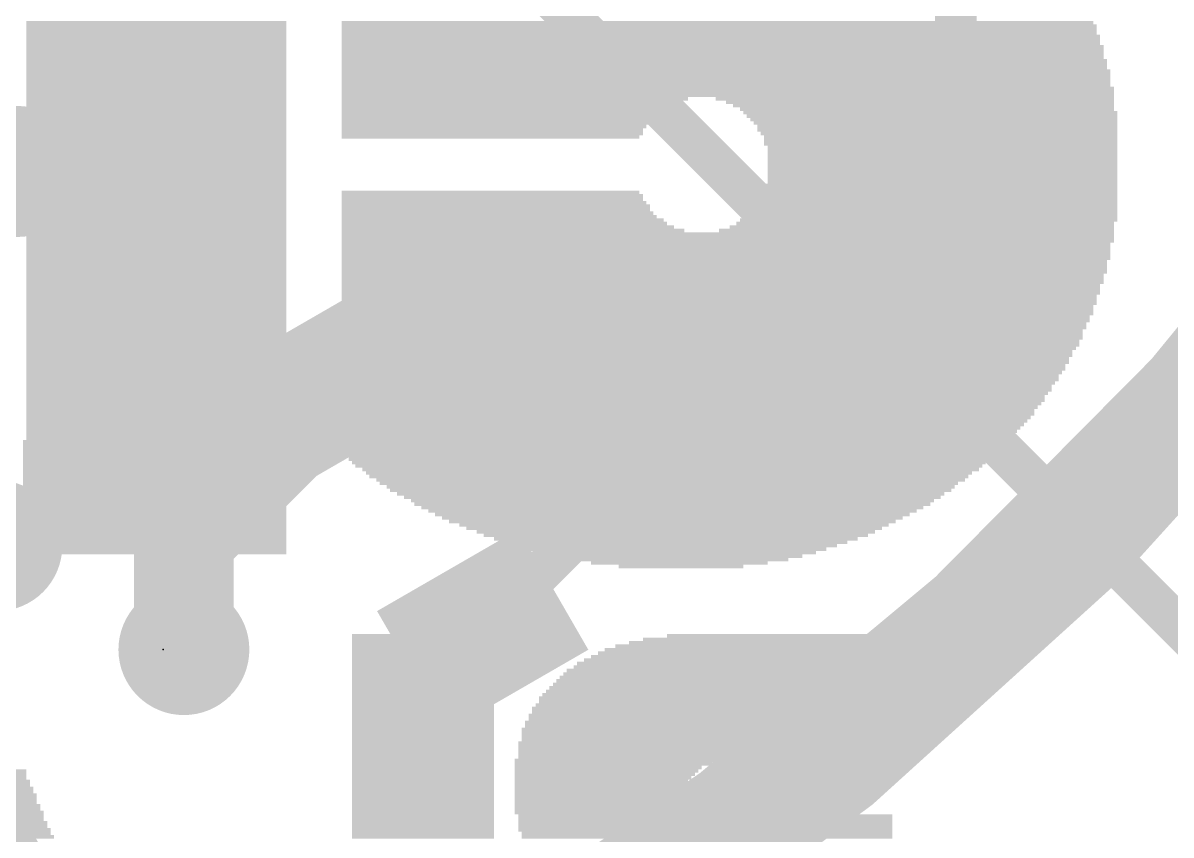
# Model space of a CAD drawing. Extents: x -25.4 to 25.4, y -25.4 to 25.5.
# Drawn here: x 7.78 to 14.8, y -15.99 to -11.03 of the extents above; entities that cross this region are included whole.
import ezdxf

# ---------------------------------------------------------------- set-up
doc = ezdxf.new("R2010")
doc.units = 0
for name, color, linetype in [('1', 12, 'CONTINUOUS'), ('16', 132, 'CONTINUOUS'), ('18', 110, 'CONTINUOUS'), ('20', 53, 'CONTINUOUS'), ('204', 40, 'CONTINUOUS'), ('23', 53, 'CONTINUOUS')]:
    doc.layers.add(name, color=color, linetype=linetype)

# ---------------------------------------------------------------- blocks, each defined once
blk = doc.blocks.new('RECT')
blk.add_solid([(-0.5, -0.5), (0.5, -0.5), (-0.5, 0.5), (0.5, 0.5)])
blk = doc.blocks.new('ROUNDV')
at = {"const_width": 0.5}
blk.add_lwpolyline([(0, -0.25, 1), (0, 0.25, 1), (0, -0.25)], format="xyb", dxfattribs=at)

msp = doc.modelspace()

# ---------------------------------------------------------------- linework, layer by layer
at = {"layer": '1'}
for points, const_width in [([(7.1205, -18.6055, 0.6745), (7.9375, 18.542)], 0.6096), ([(0, -20.32, 0.4142), (20.32, 0)], 0.254), ([(13.5251, -11.8955, 1), (13.4353, -11.8057)], 0.127), ([(13.4167, -11.8506, 1), (13.5437, -11.8506)], 0.127), ([(9.8218, -13.334, 1), (9.6063, -13.1185)], 0.3048), ([(8.9154, -14.1773, 1), (8.6106, -14.1773)], 0.3048), ([(8.6552, -14.0695, 1), (8.8708, -14.285)], 0.3048), ([(10.5441, -14.6969, 1), (10.6339, -14.7867)], 0.127), ([(8.6106, -14.859, 1), (8.9154, -14.859)], 0.3048)]:
    msp.add_lwpolyline(points, format="xyb", dxfattribs=dict(at, const_width=const_width))
for points, const_width in [([(13.4802, -9.206), (13.4802, -11.8506)], 0.254), ([(13.4802, -11.8506), (10.589, -14.7418)], 0.254), ([(9.714, -13.2262), (8.763, -14.1773)], 0.6096), ([(8.763, -14.1773), (8.763, -14.859)], 0.6096)]:
    msp.add_lwpolyline(points, dxfattribs=dict(at, const_width=const_width))
at = {"layer": '16', "const_width": 0.254}
msp.add_lwpolyline([(0, -20.32, 0.4142), (20.32, 0)], format="xyb", dxfattribs=at)
msp.add_lwpolyline([(10.922, -10.795), (15.0585, -14.9315)], dxfattribs=at)
at = {"layer": '20', "const_width": 0.0254}
msp.add_lwpolyline([(-3.4925, 25.146, 14.4823), (3.4925, 25.146)], format="xyb", dxfattribs=at)
at = {"layer": '23'}
msp.add_point((8.636, -14.859), dxfattribs=at)

# ---------------------------------------------------------------- block references
at = {"layer": '1', "xscale": 0.85, "rotation": 120}
for p in [(9.714, -13.2262), (10.589, -14.7418), (7.558, -16.4918)]:
    msp.add_blockref('RECT', p, dxfattribs=at)
at = {"layer": '18', "xscale": 0.8001, "yscale": 0.8001}
for p in [(7.747, -11.938), (7.747, -11.938), (7.62, -14.224), (7.62, -14.224), (8.763, -14.859), (8.763, -14.859)]:
    msp.add_blockref('ROUNDV', p, dxfattribs=at)
at = {"layer": '204', "yscale": 0.0212, "rotation": 180}
for p, xscale in [((8.5943, -11.0284), 1.5874), ((8.5943, -11.0496), 1.5874), ((8.5943, -11.0707), 1.5874), ((8.5943, -11.0919), 1.5874), ((12.0232, -11.0284), 4.593), ((12.0338, -11.0496), 4.6142), ((12.0338, -11.0707), 4.6142), ((12.0338, -11.0919), 4.6142), ((8.5943, -11.1131), 1.5874), ((8.5943, -11.1342), 1.5874), ((8.5943, -11.1554), 1.5874), ((12.0444, -11.1131), 4.6353), ((12.0444, -11.1342), 4.6353), ((12.0444, -11.1554), 4.6353), ((8.5943, -11.1766), 1.5874), ((8.5943, -11.1977), 1.5874), ((8.5943, -11.2189), 1.5874), ((12.0549, -11.1766), 4.6565), ((12.0549, -11.1977), 4.6565), ((12.0549, -11.2189), 4.6565), ((8.5943, -11.2401), 1.5874), ((8.5943, -11.2612), 1.5874), ((8.5943, -11.2824), 1.5874), ((8.5943, -11.3036), 1.5874), ((12.0549, -11.2401), 4.6565), ((12.0655, -11.2612), 4.6776), ((12.0655, -11.2824), 4.6776), ((12.0655, -11.3036), 4.6776), ((8.5943, -11.3247), 1.5874), ((8.5943, -11.3459), 1.5874), ((8.5943, -11.3671), 1.5874), ((12.0761, -11.3247), 4.6988), ((12.0761, -11.3459), 4.6988), ((12.0761, -11.3671), 4.6988), ((8.5943, -11.3882), 1.5874), ((8.5943, -11.4094), 1.5874), ((8.5943, -11.4306), 1.5874), ((12.0761, -11.3882), 4.6988), ((12.0761, -11.4094), 4.6988), ((12.0867, -11.4306), 4.72), ((8.5943, -11.4517), 1.5874), ((8.5943, -11.4729), 1.5874), ((8.5943, -11.4941), 1.5874), ((8.5943, -11.5152), 1.5874), ((12.0867, -11.4517), 4.72), ((12.0867, -11.4729), 4.72), ((10.785, -11.4941), 2.1166), ((10.7533, -11.5152), 2.0531), ((13.2297, -11.4941), 2.4341), ((13.2614, -11.5152), 2.3706), ((8.5943, -11.5364), 1.5874), ((8.5943, -11.5576), 1.5874), ((8.5943, -11.5787), 1.5874), ((10.7321, -11.5364), 2.0108), ((10.7109, -11.5576), 1.9684), ((10.7003, -11.5787), 1.9473), ((13.2826, -11.5364), 2.3282), ((13.3037, -11.5576), 2.2859), ((13.3249, -11.5787), 2.2859), ((8.5943, -11.5999), 1.5874), ((8.5943, -11.6211), 1.5874), ((8.5943, -11.6422), 1.5874), ((10.6898, -11.5999), 1.9261), ((10.6792, -11.6211), 1.9049), ((10.6686, -11.6422), 1.8838), ((13.3355, -11.5999), 2.2647), ((13.3461, -11.6211), 2.2436), ((13.3567, -11.6422), 2.2224), ((8.5943, -11.6634), 1.5874), ((8.5943, -11.6845), 1.5874), ((8.5943, -11.7057), 1.5874), ((8.5943, -11.7269), 1.5874), ((10.6368, -11.7269), 1.8203), ((10.658, -11.6634), 1.8626), ((10.6474, -11.6845), 1.8414), ((10.6474, -11.7057), 1.8414), ((13.3672, -11.6634), 2.2012), ((13.3672, -11.6845), 2.2012), ((13.3778, -11.7057), 2.1801), ((13.3884, -11.7269), 2.1589), ((8.5943, -11.748), 1.5874), ((8.5943, -11.7692), 1.5874), ((8.5943, -11.7904), 1.5874), ((13.3884, -11.748), 2.1589), ((13.3884, -11.7692), 2.1589), ((13.399, -11.7904), 2.1377), ((8.5943, -11.8115), 1.5874), ((8.5943, -11.8327), 1.5874), ((8.5943, -11.8539), 1.5874), ((13.399, -11.8115), 2.1377), ((13.399, -11.8327), 2.1377), ((13.399, -11.8539), 2.1377), ((8.5943, -11.875), 1.5874), ((8.5943, -11.8962), 1.5874), ((8.5943, -11.9174), 1.5874), ((13.399, -11.875), 2.1377), ((13.399, -11.8962), 2.1377), ((13.399, -11.9174), 2.1377), ((8.5943, -11.9385), 1.5874), ((8.5943, -11.9597), 1.5874), ((8.5943, -11.9809), 1.5874), ((8.5943, -12.002), 1.5874), ((13.399, -11.9385), 2.1377), ((13.399, -11.9597), 2.1377), ((13.399, -11.9809), 2.1377), ((13.399, -12.002), 2.1377), ((8.5943, -12.0232), 1.5874), ((8.5943, -12.0444), 1.5874), ((8.5943, -12.0655), 1.5874), ((10.6368, -12.0655), 1.8203), ((13.3884, -12.0232), 2.1589), ((13.3884, -12.0444), 2.1589), ((13.3884, -12.0655), 2.1589), ((8.5943, -12.0867), 1.5874), ((8.5943, -12.1079), 1.5874), ((8.5943, -12.129), 1.5874), ((10.6474, -12.0867), 1.8414), ((10.6474, -12.1079), 1.8414), ((10.658, -12.129), 1.8626), ((13.3672, -12.129), 2.2012), ((13.3778, -12.0867), 2.1801), ((13.3778, -12.1079), 2.1801), ((8.5943, -12.1502), 1.5874), ((8.5943, -12.1714), 1.5874), ((8.5943, -12.1925), 1.5874), ((8.5943, -12.2137), 1.5874), ((10.6686, -12.1502), 1.8838), ((10.6686, -12.1714), 1.8838), ((10.6792, -12.1925), 1.9049), ((10.6898, -12.2137), 1.9261), ((13.3249, -12.2137), 2.2859), ((13.3355, -12.1925), 2.2647), ((13.3461, -12.1714), 2.2436), ((13.3567, -12.1502), 2.2224), ((8.5943, -12.2349), 1.5874), ((8.5943, -12.256), 1.5874), ((8.5943, -12.2772), 1.5874), ((10.7109, -12.2349), 1.9684), ((10.7215, -12.256), 1.9896), ((10.7427, -12.2772), 2.0319), ((13.272, -12.2772), 2.3494), ((13.2932, -12.256), 2.3071), ((13.3143, -12.2349), 2.3071), ((8.5943, -12.2984), 1.5874), ((8.5943, -12.3195), 1.5874), ((8.5943, -12.3407), 1.5874), ((10.7744, -12.2984), 2.0954), ((12.0867, -12.3195), 4.72), ((12.0867, -12.3407), 4.72), ((13.2402, -12.2984), 2.4129), ((8.5943, -12.3619), 1.5874), ((8.5943, -12.383), 1.5874), ((8.5943, -12.4042), 1.5874), ((8.5943, -12.4253), 1.5874), ((12.0867, -12.3619), 4.72), ((12.0761, -12.383), 4.6988), ((12.0761, -12.4042), 4.6988), ((12.0761, -12.4253), 4.6988), ((8.5943, -12.4465), 1.5874), ((8.5943, -12.4677), 1.5874), ((8.5943, -12.4888), 1.5874), ((12.0761, -12.4465), 4.6988), ((12.0761, -12.4677), 4.6988), ((12.0655, -12.4888), 4.6776), ((8.5943, -12.51), 1.5874), ((8.5943, -12.5312), 1.5874), ((8.5943, -12.5523), 1.5874), ((12.0655, -12.51), 4.6776), ((12.0655, -12.5312), 4.6776), ((12.0655, -12.5523), 4.6776), ((8.5943, -12.5735), 1.5874), ((8.5943, -12.5947), 1.5874), ((8.5943, -12.6158), 1.5874), ((8.5943, -12.637), 1.5874), ((12.0549, -12.5735), 4.6565), ((12.0549, -12.5947), 4.6565), ((12.0549, -12.6158), 4.6565), ((12.0444, -12.637), 4.6353), ((8.5943, -12.6582), 1.5874), ((8.5943, -12.6793), 1.5874), ((8.5943, -12.7005), 1.5874), ((12.0444, -12.6582), 4.6353), ((12.0444, -12.6793), 4.6353), ((12.0338, -12.7005), 4.6142), ((8.5943, -12.7217), 1.5874), ((8.5943, -12.7428), 1.5874), ((8.5943, -12.764), 1.5874), ((12.0338, -12.7217), 4.6142), ((12.0338, -12.7428), 4.6142), ((12.0232, -12.764), 4.593), ((8.5943, -12.7852), 1.5874), ((8.5943, -12.8063), 1.5874), ((8.5943, -12.8275), 1.5874), ((8.5943, -12.8487), 1.5874), ((12.0232, -12.7852), 4.593), ((12.0232, -12.8063), 4.593), ((12.0126, -12.8275), 4.5718), ((12.0126, -12.8487), 4.5718), ((8.5943, -12.8698), 1.5874), ((8.5943, -12.891), 1.5874), ((8.5943, -12.9122), 1.5874), ((12.002, -12.8698), 4.5507), ((12.002, -12.891), 4.5507), ((11.9915, -12.9122), 4.5295), ((8.5943, -12.9333), 1.5874), ((8.5943, -12.9545), 1.5874), ((8.5943, -12.9757), 1.5874), ((11.9809, -12.9757), 4.5083), ((11.9915, -12.9333), 4.5295), ((11.9915, -12.9545), 4.5295), ((8.5943, -12.9968), 1.5874), ((8.5943, -13.018), 1.5874), ((8.5943, -13.0392), 1.5874), ((8.5943, -13.0603), 1.5874), ((11.9809, -12.9968), 4.5083), ((11.9703, -13.018), 4.4872), ((11.9597, -13.0392), 4.466), ((11.9597, -13.0603), 4.466), ((8.5943, -13.0815), 1.5874), ((8.5943, -13.1027), 1.5874), ((8.5943, -13.1238), 1.5874), ((11.9385, -13.1238), 4.4237), ((11.9491, -13.0815), 4.4448), ((11.9491, -13.1027), 4.4448), ((8.5943, -13.145), 1.5874), ((8.5943, -13.1662), 1.5874), ((8.5943, -13.1873), 1.5874), ((11.9385, -13.145), 4.4237), ((11.928, -13.1662), 4.4025), ((11.9174, -13.1873), 4.3813), ((8.5943, -13.2085), 1.5874), ((8.5943, -13.2297), 1.5874), ((8.5943, -13.2508), 1.5874), ((11.9068, -13.2297), 4.3602), ((11.8962, -13.2508), 4.339), ((11.9174, -13.2085), 4.3813), ((8.5943, -13.272), 1.5874), ((8.5943, -13.2932), 1.5874), ((8.5943, -13.3143), 1.5874), ((8.5943, -13.3355), 1.5874), ((11.875, -13.3143), 4.2967), ((11.875, -13.3355), 4.2967), ((11.8962, -13.272), 4.339), ((11.8856, -13.2932), 4.3178), ((8.5943, -13.3566), 1.5874), ((8.5943, -13.3778), 1.5874), ((8.5943, -13.399), 1.5874), ((11.8645, -13.3566), 4.2755), ((11.8539, -13.3778), 4.2543), ((11.8433, -13.399), 4.2332), ((8.5943, -13.4201), 1.5874), ((8.5943, -13.4413), 1.5874), ((8.5943, -13.4625), 1.5874), ((11.8433, -13.4201), 4.2332), ((11.8327, -13.4413), 4.212), ((11.8221, -13.4625), 4.1908), ((8.5943, -13.4836), 1.5874), ((8.5943, -13.5048), 1.5874), ((8.5943, -13.526), 1.5874), ((8.5943, -13.5471), 1.5874), ((11.8115, -13.4836), 4.1697), ((11.801, -13.5048), 4.1485), ((11.7904, -13.526), 4.1273), ((11.7798, -13.5471), 4.1062), ((8.5838, -13.5895), 1.6086), ((8.5838, -13.6106), 1.6086), ((8.5943, -13.5683), 1.5874), ((11.748, -13.6106), 4.0427), ((11.7692, -13.5683), 4.085), ((11.7586, -13.5895), 4.0638), ((8.5838, -13.6318), 1.6086), ((8.5838, -13.653), 1.6086), ((8.5838, -13.6741), 1.6086), ((11.7163, -13.6741), 3.9792), ((11.7375, -13.6318), 4.0215), ((11.7269, -13.653), 4.0003), ((8.5838, -13.6953), 1.6086), ((8.5838, -13.7165), 1.6086), ((8.5838, -13.7376), 1.6086), ((8.5838, -13.7588), 1.6086), ((11.7269, -13.6953), 3.9157), ((11.7269, -13.7165), 3.8733), ((11.7269, -13.7376), 3.831), ((11.7375, -13.7588), 3.7675), ((8.5838, -13.78), 1.6086), ((8.5838, -13.8011), 1.6086), ((8.5838, -13.8223), 1.6086), ((11.7269, -13.78), 3.704), ((11.7269, -13.8011), 3.6617), ((11.7375, -13.8223), 3.5982), ((8.5838, -13.8435), 1.6086), ((8.5838, -13.8646), 1.6086), ((8.5838, -13.8858), 1.6086), ((11.7269, -13.8435), 3.5347), ((11.7375, -13.8646), 3.4712), ((11.7375, -13.8858), 3.4289), ((8.5838, -13.907), 1.6086), ((8.5838, -13.9281), 1.6086), ((8.5838, -13.9493), 1.6086), ((8.5838, -13.9705), 1.6086), ((11.7375, -13.907), 3.3442), ((11.748, -13.9281), 3.2807), ((11.748, -13.9493), 3.196), ((11.748, -13.9705), 3.1537), ((8.5838, -13.9916), 1.6086), ((8.5838, -14.0128), 1.6086), ((8.5838, -14.034), 1.6086), ((11.748, -13.9916), 3.069), ((11.748, -14.0128), 2.9844), ((11.748, -14.034), 2.8997), ((8.5838, -14.0551), 1.6086), ((8.5838, -14.0763), 1.6086), ((8.5838, -14.0975), 1.6086), ((11.748, -14.0551), 2.8151), ((11.748, -14.0763), 2.7304), ((11.7586, -14.0975), 2.6246), ((8.5838, -14.1186), 1.6086), ((8.5838, -14.1398), 1.6086), ((8.5838, -14.1609), 1.6086), ((8.5838, -14.1821), 1.6086), ((11.7586, -14.1186), 2.5399), ((11.7692, -14.1398), 2.4341), ((11.7692, -14.1609), 2.3494), ((11.7692, -14.1821), 2.2224), ((8.5838, -14.2033), 1.6086), ((8.5838, -14.2244), 1.6086), ((8.5838, -14.2456), 1.6086), ((11.7692, -14.2033), 2.0954), ((11.7692, -14.2244), 1.9684), ((11.7692, -14.2456), 1.8414), ((8.5838, -14.2668), 1.6086), ((11.7798, -14.2668), 1.6933), ((11.7798, -14.2879), 1.5239), ((11.7904, -14.3091), 1.3334), ((11.7904, -14.3303), 1.0795), ((11.801, -14.3514), 0.762), ((10.2241, -14.7748), 0.8678), ((10.2241, -14.7959), 0.8678), ((12.3301, -14.7959), 1.5239), ((12.4042, -14.7748), 1.3758), ((10.2241, -14.8171), 0.8678), ((10.2241, -14.8383), 0.8678), ((10.2241, -14.8594), 0.8678), ((10.2241, -14.8806), 0.8678), ((12.1925, -14.8806), 1.7991), ((12.2137, -14.8594), 1.7568), ((12.2454, -14.8383), 1.6933), ((12.2878, -14.8171), 1.6086), ((10.2241, -14.9018), 0.8678), ((10.2241, -14.9229), 0.8678), ((10.2241, -14.9441), 0.8678), ((12.129, -14.9441), 1.9261), ((12.1502, -14.9229), 1.8838), ((12.1714, -14.9018), 1.8414), ((10.2241, -14.9653), 0.8678), ((10.2241, -14.9864), 0.8678), ((10.2241, -15.0076), 0.8678), ((12.0867, -15.0076), 2.0108), ((12.0973, -14.9864), 1.9896), ((12.1184, -14.9653), 1.9473), ((10.2241, -15.0287), 0.8678), ((10.2241, -15.0499), 0.8678), ((10.2241, -15.0711), 0.8678), ((10.2241, -15.0922), 0.8678), ((12.0444, -15.0922), 2.0954), ((12.0549, -15.0711), 2.0743), ((12.0655, -15.0499), 2.0531), ((12.0761, -15.0287), 2.0319), ((10.2241, -15.1134), 0.8678), ((10.2241, -15.1346), 0.8678), ((10.2241, -15.1557), 0.8678), ((12.0126, -15.1557), 2.1589), ((12.0232, -15.1346), 2.1377), ((12.0338, -15.1134), 2.1166), ((10.2241, -15.1769), 0.8678), ((10.2241, -15.1981), 0.8678), ((10.2241, -15.2192), 0.8678), ((11.9915, -15.2192), 2.2012), ((12.002, -15.1981), 2.1801), ((12.0126, -15.1769), 2.1589), ((10.2241, -15.2404), 0.8678), ((10.2241, -15.2616), 0.8678), ((10.2241, -15.2827), 0.8678), ((10.2241, -15.3039), 0.8678), ((11.9703, -15.3039), 2.2436), ((11.9809, -15.2616), 2.2224), ((11.9809, -15.2827), 2.2224), ((11.9915, -15.2404), 2.2012), ((10.2241, -15.3251), 0.8678), ((10.2241, -15.3462), 0.8678), ((10.2241, -15.3674), 0.8678), ((11.9597, -15.3462), 2.2647), ((11.9597, -15.3674), 2.2647), ((11.9703, -15.3251), 2.2436), ((10.2241, -15.3886), 0.8678), ((10.2241, -15.4097), 0.8678), ((10.2241, -15.4309), 0.8678), ((11.9491, -15.4309), 2.2859), ((11.9597, -15.3886), 2.2647), ((11.9597, -15.4097), 2.2647), ((10.2241, -15.4521), 0.8678), ((10.2241, -15.4732), 0.8678), ((10.2241, -15.4944), 0.8678), ((10.2241, -15.5156), 0.8678), ((11.9491, -15.4521), 2.2859), ((11.9491, -15.4732), 2.2859), ((11.9491, -15.4944), 2.2859), ((11.9491, -15.5156), 2.2859), ((10.2241, -15.5367), 0.8678), ((10.2241, -15.5579), 0.8678), ((10.2241, -15.5791), 0.8678), ((11.9385, -15.5367), 2.3071), ((11.3882, -15.5579), 1.2065), ((11.3565, -15.5791), 1.143), ((12.5841, -15.5579), 1.016), ((12.6158, -15.5791), 0.9525), ((7.0069, -15.6002), 1.5874), ((7.0069, -15.6214), 1.5874), ((7.0069, -15.6426), 1.5874), ((10.2241, -15.6002), 0.8678), ((10.2241, -15.6214), 0.8678), ((10.2241, -15.6426), 0.8678), ((11.3459, -15.6002), 1.1218), ((11.3353, -15.6214), 1.1006), ((11.3247, -15.6426), 1.0795), ((12.6264, -15.6002), 0.9313), ((12.637, -15.6214), 0.9101), ((12.6476, -15.6426), 0.889), ((7.0069, -15.7061), 1.6721), ((7.0069, -15.6637), 1.6298), ((7.0069, -15.6849), 1.6298), ((10.2241, -15.6637), 0.8678), ((10.2241, -15.6849), 0.8678), ((10.2241, -15.7061), 0.8678), ((11.3141, -15.6637), 1.0583), ((11.3141, -15.6849), 1.0583), ((11.3036, -15.7061), 1.0371), ((12.6582, -15.6637), 0.8678), ((12.6582, -15.6849), 0.8678), ((7.0069, -15.7484), 1.7144), ((7.0069, -15.7696), 1.7144), ((7.0069, -15.7907), 1.7144), ((7.0069, -15.7272), 1.6721), ((10.2241, -15.7272), 0.8678), ((10.2241, -15.7484), 0.8678), ((10.2241, -15.7696), 0.8678), ((10.2241, -15.7907), 0.8678), ((11.3036, -15.7272), 1.0371), ((11.3036, -15.7484), 1.0371), ((11.3036, -15.7696), 1.0371), ((11.3036, -15.7907), 1.0371), ((7.0069, -15.8542), 1.7991), ((7.0069, -15.8119), 1.7568), ((7.0069, -15.833), 1.7568), ((10.2241, -15.8119), 0.8678), ((10.2241, -15.833), 0.8678), ((10.2241, -15.8542), 0.8678), ((11.3141, -15.8542), 1.0583), ((11.3036, -15.8119), 1.0371), ((11.3036, -15.833), 1.0371), ((12.4677, -15.8542), 0.4868), ((7.0069, -15.9177), 1.8414), ((7.0069, -15.8754), 1.7991), ((7.0069, -15.8965), 1.7991), ((10.2241, -15.8754), 0.8678), ((10.2241, -15.8965), 0.8678), ((10.2241, -15.9177), 0.8678), ((11.3247, -15.8754), 1.0371), ((11.3353, -15.8965), 1.0583), ((11.3459, -15.9177), 1.0795), ((12.637, -15.9177), 0.9101), ((12.6476, -15.8965), 0.889), ((12.6582, -15.8754), 0.8678), ((7.0069, -16.0024), 1.9261), ((7.0069, -15.96), 1.8838), ((7.0069, -15.9812), 1.8838), ((7.0069, -15.9389), 1.8414), ((10.2241, -15.9389), 0.8678), ((10.2241, -15.96), 0.8678), ((10.2241, -15.9812), 0.8678), ((10.2241, -16.0024), 0.8678), ((11.3565, -15.9389), 1.1006), ((11.3671, -15.96), 1.1218), ((11.4094, -15.9812), 1.1641), ((11.9597, -16.0024), 2.2647), ((12.5841, -15.9812), 1.016), ((12.6158, -15.96), 0.9525), ((12.6264, -15.9389), 0.9313)]:
    msp.add_blockref('RECT', p, dxfattribs=dict(at, xscale=xscale))

doc.saveas('drawing.dxf')
